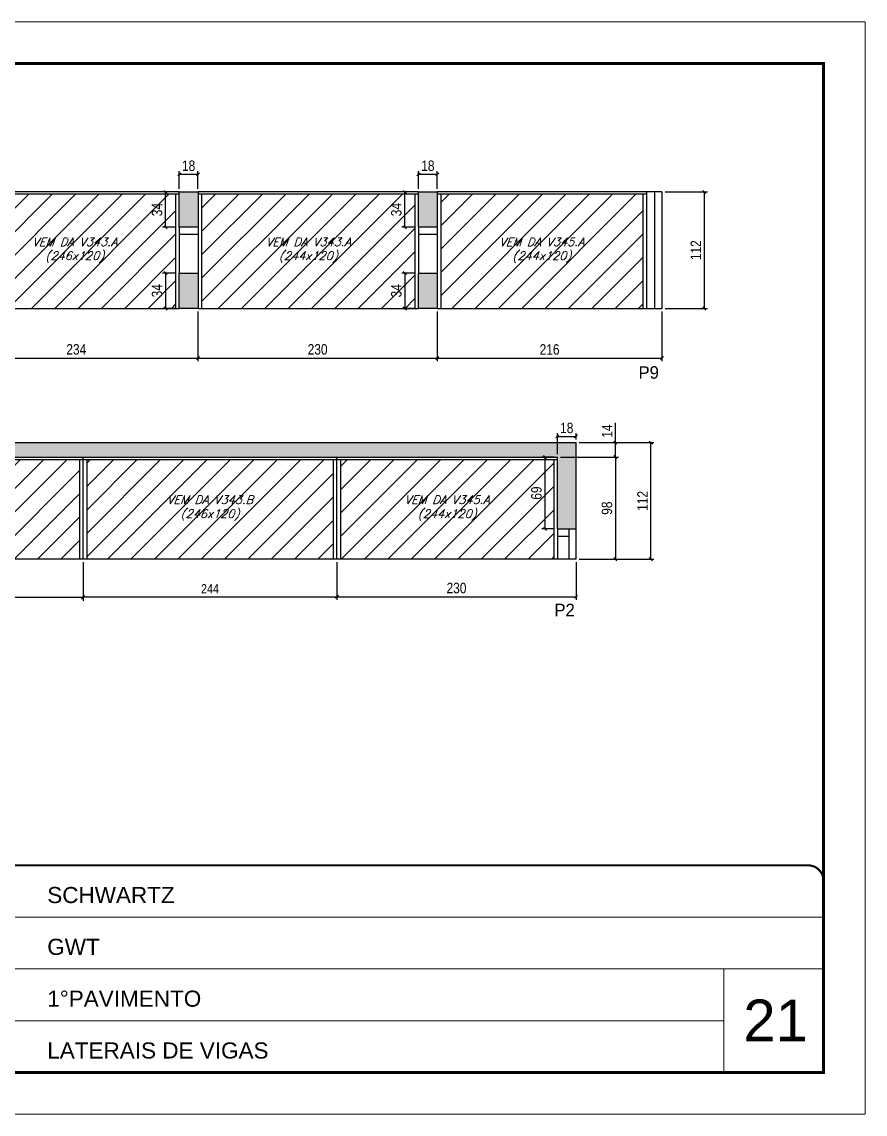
# Model space of a CAD drawing. Extents: x 13154 to 22413, y 1253 to 30260.
# Drawn here: x 13829 to 14639, y 23076 to 24126 of the extents above; entities that cross this region are included whole.
import ezdxf

# ---------------------------------------------------------------- set-up
doc = ezdxf.new("R2010")
doc.units = 0
doc.linetypes.add('CONTINUO', pattern=[0])
doc.linetypes.add('DASHED', pattern=[0.75, 0.5, -0.25])
for name, color, linetype in [('5', 5, 'Continuous'), ('COTA', 241, 'Continuous'), ('Painéis', 200, 'Continuous'), ('SARR_2.2x7', 40, 'Continuous'), ('SARR_3.5x7', 81, 'Continuous'), ('texto', 7, 'Continuous')]:
    doc.layers.add(name, color=color, linetype=linetype)
for name, color, linetype, lineweight in [('CARIMBO', 255, 'Continuous', 9), ('Folhas', 255, 'Continuous', 9), ('Hachura', 251, 'Continuous', 9), ('SARRAFO DE PRESSAO', 251, 'DASHED', 9)]:
    doc.layers.add(name, color=color, linetype=linetype, lineweight=lineweight)
doc.styles.add('ARIAL', font='arial.ttf')
doc.styles.add('COTA TECNICA', font='techl___.ttf', dxfattribs={"height": 10})
doc.styles.add('COTA TECNICA-50', font='techl___.ttf', dxfattribs={"height": 9})
doc.styles.add('Romans', font='romans.shx')
doc.styles.add('ROMAS860', font='ROMAS860.SHX')
doc.dimstyles.new('COTA PAINEL-50', dxfattribs={"dimtxt": 9, "dimasz": 3, "dimexe": 3, "dimexo": 3, "dimgap": 3, "dimtad": 1, "dimdec": 1, "dimzin": 12, "dimdsep": 46, "dimtxsty": 'COTA TECNICA-50', "dimblk1": 'OBLIQUE', "dimblk2": 'OBLIQUE', "dimsah": 1, "dimcen": 0.9, "dimclrd": 4, "dimclre": 4, "dimclrt": 240, "dimadec": 1, "dimazin": 3, "dimtfac": 1, "dimtdec": 1, "dimtmove": 0, "dimatfit": 3, "dimfxl": 1, "dimtolj": 1, "dimtzin": 12, "dimarcsym": 0})
doc.dimstyles.new('PAINEL', dxfattribs={"dimtxt": 10, "dimasz": 3, "dimexe": 3, "dimexo": 3, "dimgap": 3, "dimtad": 1, "dimdec": 1, "dimzin": 12, "dimdsep": 46, "dimtxsty": 'COTA TECNICA', "dimblk1": 'OBLIQUE', "dimblk2": 'OBLIQUE', "dimsah": 1, "dimcen": 0.9, "dimclrd": 4, "dimclre": 4, "dimclrt": 240, "dimadec": 1, "dimazin": 3, "dimtfac": 1, "dimtdec": 1, "dimtmove": 0, "dimatfit": 3, "dimfxl": 1, "dimtolj": 1, "dimtzin": 12, "dimarcsym": 0})

# ---------------------------------------------------------------- blocks, each defined once
blk = doc.blocks.new('9999999999')
at = {"color": 30, "linetype": 'CONTINUO'}
for p, q in [((98564.6, 34379.6), (99584, 34379.6)), ((98564.6, 34329.8), (99488, 34329.8)), ((99584, 34329.8), (99488, 34329.8)), ((99488, 34329.8), (99488, 34230.2)), ((98564.6, 34280), (99488, 34280))]:
    blk.add_line(p, q, dxfattribs=at)
at = {"color": 30, "linetype": 'CONTINUO', "const_width": 2}
blk.add_lwpolyline([(99584, 34230.2), (99584, 34414.4, 0.414214), (99569, 34429.4), (98229, 34429.4, 0.414214), (98214, 34414.4), (98214, 34245.2, 0.414214), (98229, 34230.2), (99584, 34230.2)], format="xyb", dxfattribs=at)
at = {"layer": 'Folhas'}
blk.add_lwpolyline([(98139, 34190.2), (99624, 34190.2), (99624, 35240.2), (98139, 35240.2)], close=True, dxfattribs=at)
at = {"layer": 'Folhas', "color": 30, "const_width": 3}
blk.add_lwpolyline([(98214, 34230.2), (99584, 34230.2), (99584, 35200.2), (98214, 35200.2)], close=True, dxfattribs=at)
at = {"color": 7, "linetype": 'Continuous', "ltscale": 5, "style": 'ARIAL'}
for s, height, p in [('SCHWARTZ', 15.48, (98837.7, 34393.1)), ('GWT', 15.48, (98837.7, 34343.3)), ('1°PAVIMENTO', 15.483, (98837.7, 34293.5)), ('LATERAIS DE VIGAS', 15.483, (98837.7, 34243.7))]:
    blk.add_text(s, height=height, dxfattribs=at).set_placement(p)
blk = doc.blocks.new('_Oblique')
at = {"color": 0, "linetype": 'ByBlock', "lineweight": -2}
blk.add_line((-0.5, -0.5), (0.5, 0.5), dxfattribs=at)
blk = doc.blocks.new('*D1597')
at = {"layer": 'COTA', "color": 4, "linetype": 'ByBlock', "lineweight": -2, "transparency": 16777216}
for p, q in [((13764, 23847.8), (13764, 23800.1)), ((13998, 23847.8), (13998, 23800.1)), ((13764, 23803.1), (13998, 23803.1))]:
    blk.add_line(p, q, dxfattribs=at)
at = {"layer": 'Defpoints', "color": 0, "linetype": 'ByBlock', "transparency": 16777216}
for p in [(13764, 23850.8), (13998, 23850.8), (13998, 23803.1)]:
    blk.add_point(p, dxfattribs=at)
at = {"layer": 'COTA', "color": 4, "linetype": 'ByBlock', "lineweight": -2, "transparency": 16777216, "xscale": 3, "yscale": 3, "zscale": 3, "rotation": 180}
blk.add_blockref('_Oblique', (13764, 23803.1), dxfattribs=at)
at = {"layer": 'COTA', "color": 4, "linetype": 'ByBlock', "lineweight": -2, "transparency": 16777216, "xscale": 3, "yscale": 3, "zscale": 3}
blk.add_blockref('_Oblique', (13998, 23803.1), dxfattribs=at)
at = {"layer": 'COTA', "color": 240, "linetype": 'ByBlock', "transparency": 16777216, "insert": (13881, 23811.4), "char_height": 10, "attachment_point": 5, "style": 'COTA TECNICA'}
blk.add_mtext('\\A1;234', dxfattribs=at)
blk = doc.blocks.new('*D1598')
at = {"layer": 'COTA', "color": 4, "linetype": 'ByBlock', "lineweight": -2, "transparency": 16777216}
for p, q in [((13998, 23847.8), (13998, 23800.1)), ((14228, 23847.8), (14228, 23800.1)), ((13998, 23803.1), (14228, 23803.1))]:
    blk.add_line(p, q, dxfattribs=at)
at = {"layer": 'Defpoints', "color": 0, "linetype": 'ByBlock', "transparency": 16777216}
for p in [(13998, 23850.8), (14228, 23850.8), (14228, 23803.1)]:
    blk.add_point(p, dxfattribs=at)
at = {"layer": 'COTA', "color": 4, "linetype": 'ByBlock', "lineweight": -2, "transparency": 16777216, "xscale": 3, "yscale": 3, "zscale": 3, "rotation": 180}
blk.add_blockref('_Oblique', (13998, 23803.1), dxfattribs=at)
at = {"layer": 'COTA', "color": 4, "linetype": 'ByBlock', "lineweight": -2, "transparency": 16777216, "xscale": 3, "yscale": 3, "zscale": 3}
blk.add_blockref('_Oblique', (14228, 23803.1), dxfattribs=at)
at = {"layer": 'COTA', "color": 240, "linetype": 'ByBlock', "transparency": 16777216, "insert": (14113, 23811.4), "char_height": 10, "attachment_point": 5, "style": 'COTA TECNICA'}
blk.add_mtext('\\A1;230', dxfattribs=at)
blk = doc.blocks.new('*D1599')
at = {"layer": 'COTA', "color": 4, "linetype": 'ByBlock', "lineweight": -2, "transparency": 16777216}
for p, q in [((13977, 23962.8), (13963.9, 23962.8)), ((13966.9, 23928.8), (13966.9, 23962.8)), ((13977, 23928.8), (13963.9, 23928.8))]:
    blk.add_line(p, q, dxfattribs=at)
at = {"layer": 'Defpoints', "color": 0, "linetype": 'ByBlock', "transparency": 16777216}
for p in [(13966.9, 23962.8), (13980, 23962.8), (13980, 23928.8)]:
    blk.add_point(p, dxfattribs=at)
at = {"layer": 'COTA', "color": 4, "linetype": 'ByBlock', "lineweight": -2, "transparency": 16777216, "xscale": 3, "yscale": 3, "zscale": 3}
for p, rotation in [((13966.9, 23962.8), 90), ((13966.9, 23928.8), 270)]:
    blk.add_blockref('_Oblique', p, dxfattribs=dict(at, rotation=rotation))
at = {"layer": 'COTA', "color": 240, "linetype": 'ByBlock', "transparency": 16777216, "insert": (13958.7, 23945.8), "char_height": 10, "attachment_point": 5, "rotation": 90, "style": 'COTA TECNICA'}
blk.add_mtext('\\A1;34', dxfattribs=at)
blk = doc.blocks.new('*D1600')
at = {"layer": 'COTA', "color": 4, "linetype": 'ByBlock', "lineweight": -2, "transparency": 16777216}
for p, q in [((13977, 23884.8), (13963.9, 23884.8)), ((13966.9, 23884.8), (13966.9, 23850.8)), ((13977, 23850.8), (13963.9, 23850.8))]:
    blk.add_line(p, q, dxfattribs=at)
at = {"layer": 'Defpoints', "color": 0, "linetype": 'ByBlock', "transparency": 16777216}
for p in [(13980, 23884.8), (13966.9, 23850.8), (13980, 23850.8)]:
    blk.add_point(p, dxfattribs=at)
at = {"layer": 'COTA', "color": 4, "linetype": 'ByBlock', "lineweight": -2, "transparency": 16777216, "xscale": 3, "yscale": 3, "zscale": 3}
for p, rotation in [((13966.9, 23884.8), 90), ((13966.9, 23850.8), 270)]:
    blk.add_blockref('_Oblique', p, dxfattribs=dict(at, rotation=rotation))
at = {"layer": 'COTA', "color": 240, "linetype": 'ByBlock', "transparency": 16777216, "insert": (13958.7, 23867.8), "char_height": 10, "attachment_point": 5, "rotation": 90, "style": 'COTA TECNICA'}
blk.add_mtext('\\A1;34', dxfattribs=at)
blk = doc.blocks.new('*D1601')
at = {"layer": 'COTA', "color": 4, "linetype": 'ByBlock', "lineweight": -2, "transparency": 16777216}
for p, q in [((13980, 23965.8), (13980, 23982.8)), ((13998, 23965.8), (13998, 23982.8)), ((13980, 23979.8), (13998, 23979.8))]:
    blk.add_line(p, q, dxfattribs=at)
at = {"layer": 'Defpoints', "color": 0, "linetype": 'ByBlock', "transparency": 16777216}
for p in [(13998, 23979.8), (13980, 23962.8), (13998, 23962.8)]:
    blk.add_point(p, dxfattribs=at)
at = {"layer": 'COTA', "color": 4, "linetype": 'ByBlock', "lineweight": -2, "transparency": 16777216, "xscale": 3, "yscale": 3, "zscale": 3, "rotation": 180}
blk.add_blockref('_Oblique', (13980, 23979.8), dxfattribs=at)
at = {"layer": 'COTA', "color": 4, "linetype": 'ByBlock', "lineweight": -2, "transparency": 16777216, "xscale": 3, "yscale": 3, "zscale": 3}
blk.add_blockref('_Oblique', (13998, 23979.8), dxfattribs=at)
at = {"layer": 'COTA', "color": 240, "linetype": 'ByBlock', "transparency": 16777216, "insert": (13989, 23987.9), "char_height": 10, "attachment_point": 5, "style": 'COTA TECNICA'}
blk.add_mtext('\\A1;18', dxfattribs=at)
blk = doc.blocks.new('*D1602')
at = {"layer": 'COTA', "color": 4, "linetype": 'ByBlock', "lineweight": -2, "transparency": 16777216}
for p, q in [((14228, 23847.8), (14228, 23800.1)), ((14444, 23847.8), (14444, 23800.1)), ((14228, 23803.1), (14444, 23803.1))]:
    blk.add_line(p, q, dxfattribs=at)
at = {"layer": 'Defpoints', "color": 0, "linetype": 'ByBlock', "transparency": 16777216}
for p in [(14228, 23850.8), (14444, 23850.8), (14444, 23803.1)]:
    blk.add_point(p, dxfattribs=at)
at = {"layer": 'COTA', "color": 4, "linetype": 'ByBlock', "lineweight": -2, "transparency": 16777216, "xscale": 3, "yscale": 3, "zscale": 3, "rotation": 180}
blk.add_blockref('_Oblique', (14228, 23803.1), dxfattribs=at)
at = {"layer": 'COTA', "color": 4, "linetype": 'ByBlock', "lineweight": -2, "transparency": 16777216, "xscale": 3, "yscale": 3, "zscale": 3}
blk.add_blockref('_Oblique', (14444, 23803.1), dxfattribs=at)
at = {"layer": 'COTA', "color": 240, "linetype": 'ByBlock', "transparency": 16777216, "insert": (14336, 23811.3), "char_height": 10, "attachment_point": 5, "style": 'COTA TECNICA'}
blk.add_mtext('\\A1;216', dxfattribs=at)
blk = doc.blocks.new('*D1603')
at = {"layer": 'COTA', "color": 4, "linetype": 'ByBlock', "lineweight": -2, "transparency": 16777216}
for p, q in [((14207, 23962.8), (14193.9, 23962.8)), ((14196.9, 23928.8), (14196.9, 23962.8)), ((14207, 23928.8), (14193.9, 23928.8))]:
    blk.add_line(p, q, dxfattribs=at)
at = {"layer": 'Defpoints', "color": 0, "linetype": 'ByBlock', "transparency": 16777216}
for p in [(14196.9, 23962.8), (14210, 23962.8), (14210, 23928.8)]:
    blk.add_point(p, dxfattribs=at)
at = {"layer": 'COTA', "color": 4, "linetype": 'ByBlock', "lineweight": -2, "transparency": 16777216, "xscale": 3, "yscale": 3, "zscale": 3}
for p, rotation in [((14196.9, 23962.8), 90), ((14196.9, 23928.8), 270)]:
    blk.add_blockref('_Oblique', p, dxfattribs=dict(at, rotation=rotation))
at = {"layer": 'COTA', "color": 240, "linetype": 'ByBlock', "transparency": 16777216, "insert": (14188.7, 23945.8), "char_height": 10, "attachment_point": 5, "rotation": 90, "style": 'COTA TECNICA'}
blk.add_mtext('\\A1;34', dxfattribs=at)
blk = doc.blocks.new('*D1604')
at = {"layer": 'COTA', "color": 4, "linetype": 'ByBlock', "lineweight": -2, "transparency": 16777216}
for p, q in [((14207, 23884.8), (14193.9, 23884.8)), ((14196.9, 23884.8), (14196.9, 23850.8)), ((14207, 23850.8), (14193.9, 23850.8))]:
    blk.add_line(p, q, dxfattribs=at)
at = {"layer": 'Defpoints', "color": 0, "linetype": 'ByBlock', "transparency": 16777216}
for p in [(14210, 23884.8), (14196.9, 23850.8), (14210, 23850.8)]:
    blk.add_point(p, dxfattribs=at)
at = {"layer": 'COTA', "color": 4, "linetype": 'ByBlock', "lineweight": -2, "transparency": 16777216, "xscale": 3, "yscale": 3, "zscale": 3}
for p, rotation in [((14196.9, 23884.8), 90), ((14196.9, 23850.8), 270)]:
    blk.add_blockref('_Oblique', p, dxfattribs=dict(at, rotation=rotation))
at = {"layer": 'COTA', "color": 240, "linetype": 'ByBlock', "transparency": 16777216, "insert": (14188.7, 23867.8), "char_height": 10, "attachment_point": 5, "rotation": 90, "style": 'COTA TECNICA'}
blk.add_mtext('\\A1;34', dxfattribs=at)
blk = doc.blocks.new('*D1605')
at = {"layer": 'COTA', "color": 4, "linetype": 'ByBlock', "lineweight": -2, "transparency": 16777216}
for p, q in [((14210, 23965.8), (14210, 23982.8)), ((14228, 23965.8), (14228, 23982.8)), ((14210, 23979.8), (14228, 23979.8))]:
    blk.add_line(p, q, dxfattribs=at)
at = {"layer": 'Defpoints', "color": 0, "linetype": 'ByBlock', "transparency": 16777216}
for p in [(14228, 23979.8), (14210, 23962.8), (14228, 23962.8)]:
    blk.add_point(p, dxfattribs=at)
at = {"layer": 'COTA', "color": 4, "linetype": 'ByBlock', "lineweight": -2, "transparency": 16777216, "xscale": 3, "yscale": 3, "zscale": 3, "rotation": 180}
blk.add_blockref('_Oblique', (14210, 23979.8), dxfattribs=at)
at = {"layer": 'COTA', "color": 4, "linetype": 'ByBlock', "lineweight": -2, "transparency": 16777216, "xscale": 3, "yscale": 3, "zscale": 3}
blk.add_blockref('_Oblique', (14228, 23979.8), dxfattribs=at)
at = {"layer": 'COTA', "color": 240, "linetype": 'ByBlock', "transparency": 16777216, "insert": (14219, 23987.9), "char_height": 10, "attachment_point": 5, "style": 'COTA TECNICA'}
blk.add_mtext('\\A1;18', dxfattribs=at)
blk = doc.blocks.new('*D1606')
at = {"layer": 'COTA', "color": 4, "linetype": 'ByBlock', "lineweight": -2, "transparency": 16777216}
for p, q in [((14447, 23962.8), (14487.7, 23962.8)), ((14484.7, 23962.8), (14484.7, 23850.8)), ((14447, 23850.8), (14487.7, 23850.8))]:
    blk.add_line(p, q, dxfattribs=at)
at = {"layer": 'Defpoints', "color": 0, "linetype": 'ByBlock', "transparency": 16777216}
for p in [(14444, 23962.8), (14444, 23850.8), (14484.7, 23850.8)]:
    blk.add_point(p, dxfattribs=at)
at = {"layer": 'COTA', "color": 4, "linetype": 'ByBlock', "lineweight": -2, "transparency": 16777216, "xscale": 3, "yscale": 3, "zscale": 3}
for p, rotation in [((14484.7, 23962.8), 90), ((14484.7, 23850.8), 270)]:
    blk.add_blockref('_Oblique', p, dxfattribs=dict(at, rotation=rotation))
at = {"layer": 'COTA', "color": 240, "linetype": 'ByBlock', "transparency": 16777216, "insert": (14476.6, 23906.8), "char_height": 10, "attachment_point": 5, "rotation": 90, "style": 'COTA TECNICA'}
blk.add_mtext('\\A1;112', dxfattribs=at)
blk = doc.blocks.new('*D1607')
at = {"layer": 'COTA', "color": 4, "linetype": 'ByBlock', "lineweight": -2, "transparency": 16777216}
for p, q in [((13887.5, 23606.8), (13887.5, 23570.7)), ((14131.5, 23606.8), (14131.5, 23570.7)), ((13887.5, 23573.7), (14131.5, 23573.7))]:
    blk.add_line(p, q, dxfattribs=at)
at = {"layer": 'Defpoints', "color": 0, "linetype": 'ByBlock', "transparency": 16777216}
for p in [(13887.5, 23609.8), (14131.5, 23609.8), (14131.5, 23573.7)]:
    blk.add_point(p, dxfattribs=at)
at = {"layer": 'COTA', "color": 4, "linetype": 'ByBlock', "lineweight": -2, "transparency": 16777216, "xscale": 3, "yscale": 3, "zscale": 3, "rotation": 180}
blk.add_blockref('_Oblique', (13887.5, 23573.7), dxfattribs=at)
at = {"layer": 'COTA', "color": 4, "linetype": 'ByBlock', "lineweight": -2, "transparency": 16777216, "xscale": 3, "yscale": 3, "zscale": 3}
blk.add_blockref('_Oblique', (14131.5, 23573.7), dxfattribs=at)
at = {"layer": 'COTA', "color": 240, "linetype": 'ByBlock', "transparency": 16777216, "insert": (14009.5, 23581.3), "char_height": 9, "attachment_point": 5, "style": 'COTA TECNICA-50'}
blk.add_mtext('\\A1;244', dxfattribs=at)
blk = doc.blocks.new('*D1609')
at = {"layer": 'COTA', "color": 4, "linetype": 'ByBlock', "lineweight": -2, "transparency": 16777216}
for p, q in [((13643.5, 23606.8), (13643.5, 23569.8)), ((13887.5, 23606.8), (13887.5, 23569.8)), ((13887.5, 23572.8), (13643.5, 23572.8))]:
    blk.add_line(p, q, dxfattribs=at)
at = {"layer": 'Defpoints', "color": 0, "linetype": 'ByBlock', "transparency": 16777216}
for p in [(13643.5, 23609.8), (13887.5, 23609.8), (13643.5, 23572.8)]:
    blk.add_point(p, dxfattribs=at)
at = {"layer": 'COTA', "color": 4, "linetype": 'ByBlock', "lineweight": -2, "transparency": 16777216, "xscale": 3, "yscale": 3, "zscale": 3, "rotation": 180}
blk.add_blockref('_Oblique', (13643.5, 23572.8), dxfattribs=at)
at = {"layer": 'COTA', "color": 4, "linetype": 'ByBlock', "lineweight": -2, "transparency": 16777216, "xscale": 3, "yscale": 3, "zscale": 3}
blk.add_blockref('_Oblique', (13887.5, 23572.8), dxfattribs=at)
at = {"layer": 'COTA', "color": 240, "linetype": 'ByBlock', "transparency": 16777216, "insert": (13765.5, 23580.9), "char_height": 10, "attachment_point": 5, "style": 'COTA TECNICA'}
blk.add_mtext('\\A1;244', dxfattribs=at)
blk = doc.blocks.new('*D1610')
at = {"layer": 'COTA', "color": 4, "linetype": 'ByBlock', "lineweight": -2, "transparency": 16777216}
for p, q in [((14131.5, 23606.8), (14131.5, 23570.7)), ((14361.5, 23606.8), (14361.5, 23570.7)), ((14131.5, 23573.7), (14361.5, 23573.7))]:
    blk.add_line(p, q, dxfattribs=at)
at = {"layer": 'Defpoints', "color": 0, "linetype": 'ByBlock', "transparency": 16777216}
for p in [(14131.5, 23609.8), (14361.5, 23609.8), (14361.5, 23573.7)]:
    blk.add_point(p, dxfattribs=at)
at = {"layer": 'COTA', "color": 4, "linetype": 'ByBlock', "lineweight": -2, "transparency": 16777216, "xscale": 3, "yscale": 3, "zscale": 3, "rotation": 180}
blk.add_blockref('_Oblique', (14131.5, 23573.7), dxfattribs=at)
at = {"layer": 'COTA', "color": 4, "linetype": 'ByBlock', "lineweight": -2, "transparency": 16777216, "xscale": 3, "yscale": 3, "zscale": 3}
blk.add_blockref('_Oblique', (14361.5, 23573.7), dxfattribs=at)
at = {"layer": 'COTA', "color": 240, "linetype": 'ByBlock', "transparency": 16777216, "insert": (14246.5, 23582), "char_height": 10, "attachment_point": 5, "style": 'COTA TECNICA'}
blk.add_mtext('\\A1;230', dxfattribs=at)
blk = doc.blocks.new('*D1608')
at = {"layer": 'COTA', "color": 4, "linetype": 'ByBlock', "lineweight": -2, "transparency": 16777216}
for p, q in [((14346.5, 23707.8), (14402.3, 23707.8)), ((14399.3, 23707.8), (14399.3, 23609.8)), ((14364.5, 23609.8), (14402.3, 23609.8))]:
    blk.add_line(p, q, dxfattribs=at)
at = {"layer": 'Defpoints', "color": 0, "linetype": 'ByBlock', "transparency": 16777216}
for p in [(14343.5, 23707.8), (14361.5, 23609.8), (14399.3, 23609.8)]:
    blk.add_point(p, dxfattribs=at)
at = {"layer": 'COTA', "color": 4, "linetype": 'ByBlock', "lineweight": -2, "transparency": 16777216, "xscale": 3, "yscale": 3, "zscale": 3}
for p, rotation in [((14399.3, 23707.8), 90), ((14399.3, 23609.8), 270)]:
    blk.add_blockref('_Oblique', p, dxfattribs=dict(at, rotation=rotation))
at = {"layer": 'COTA', "color": 240, "linetype": 'ByBlock', "transparency": 16777216, "insert": (14391.2, 23658.8), "char_height": 10, "attachment_point": 5, "rotation": 90, "style": 'COTA TECNICA'}
blk.add_mtext('\\A1;98', dxfattribs=at)
blk = doc.blocks.new('*D1611')
at = {"layer": 'COTA', "color": 4, "linetype": 'ByBlock', "lineweight": -2, "transparency": 16777216}
for p, q in [((14364.5, 23721.8), (14436.3, 23721.8)), ((14433.3, 23609.8), (14433.3, 23721.8)), ((14364.5, 23609.8), (14436.3, 23609.8))]:
    blk.add_line(p, q, dxfattribs=at)
at = {"layer": 'Defpoints', "color": 0, "linetype": 'ByBlock', "transparency": 16777216}
for p in [(14361.5, 23721.8), (14433.3, 23721.8), (14361.5, 23609.8)]:
    blk.add_point(p, dxfattribs=at)
at = {"layer": 'COTA', "color": 4, "linetype": 'ByBlock', "lineweight": -2, "transparency": 16777216, "xscale": 3, "yscale": 3, "zscale": 3}
for p, rotation in [((14433.3, 23721.8), 90), ((14433.3, 23609.8), 270)]:
    blk.add_blockref('_Oblique', p, dxfattribs=dict(at, rotation=rotation))
at = {"layer": 'COTA', "color": 240, "linetype": 'ByBlock', "transparency": 16777216, "insert": (14425.3, 23665.8), "char_height": 10, "attachment_point": 5, "rotation": 90, "style": 'COTA TECNICA'}
blk.add_mtext('\\A1;112', dxfattribs=at)
blk = doc.blocks.new('*D1612')
at = {"layer": 'COTA', "color": 4, "lineweight": -2, "transparency": 16777216}
for p, q in [((14340.5, 23707.8), (14328.6, 23707.8)), ((14331.6, 23707.8), (14331.6, 23638.8)), ((14340.5, 23638.8), (14328.6, 23638.8))]:
    blk.add_line(p, q, dxfattribs=at)
at = {"layer": 'Defpoints', "color": 0, "transparency": 16777216}
for p in [(14343.5, 23707.8), (14331.6, 23638.8), (14343.5, 23638.8)]:
    blk.add_point(p, dxfattribs=at)
at = {"layer": 'COTA', "color": 4, "lineweight": -2, "transparency": 16777216, "xscale": 3, "yscale": 3, "zscale": 3}
for p, rotation in [((14331.6, 23707.8), 90), ((14331.6, 23638.8), 270)]:
    blk.add_blockref('_Oblique', p, dxfattribs=dict(at, rotation=rotation))
at = {"layer": 'COTA', "color": 240, "transparency": 16777216, "insert": (14323.4, 23673.3), "char_height": 10, "attachment_point": 5, "rotation": 90, "style": 'COTA TECNICA'}
blk.add_mtext('\\A1;69', dxfattribs=at)
blk = doc.blocks.new('*D1613')
at = {"layer": 'COTA', "color": 4, "lineweight": -2, "transparency": 16777216}
for p, q in [((14343.5, 23710.8), (14343.5, 23730.8)), ((14361.5, 23724.8), (14361.5, 23730.8)), ((14343.5, 23727.8), (14361.5, 23727.8))]:
    blk.add_line(p, q, dxfattribs=at)
at = {"layer": 'Defpoints', "color": 0, "transparency": 16777216}
for p in [(14361.5, 23727.8), (14361.5, 23721.8), (14343.5, 23707.8)]:
    blk.add_point(p, dxfattribs=at)
at = {"layer": 'COTA', "color": 4, "lineweight": -2, "transparency": 16777216, "xscale": 3, "yscale": 3, "zscale": 3, "rotation": 180}
blk.add_blockref('_Oblique', (14343.5, 23727.8), dxfattribs=at)
at = {"layer": 'COTA', "color": 4, "lineweight": -2, "transparency": 16777216, "xscale": 3, "yscale": 3, "zscale": 3}
blk.add_blockref('_Oblique', (14361.5, 23727.8), dxfattribs=at)
at = {"layer": 'COTA', "color": 240, "transparency": 16777216, "insert": (14352.5, 23735.9), "char_height": 10, "attachment_point": 5, "style": 'COTA TECNICA'}
blk.add_mtext('\\A1;18', dxfattribs=at)
blk = doc.blocks.new('*D1982')
at = {"layer": 'COTA', "color": 4, "lineweight": -2, "transparency": 16777216}
for p, q in [((14399.3, 23721.8), (14399.3, 23740.9)), ((14364.5, 23721.8), (14402.3, 23721.8)), ((14399.3, 23707.8), (14399.3, 23721.8)), ((14346.5, 23707.8), (14402.3, 23707.8))]:
    blk.add_line(p, q, dxfattribs=at)
at = {"layer": 'Defpoints', "color": 0, "transparency": 16777216}
for p in [(14361.5, 23721.8), (14399.3, 23721.8), (14343.5, 23707.8)]:
    blk.add_point(p, dxfattribs=at)
at = {"layer": 'COTA', "color": 4, "lineweight": -2, "transparency": 16777216, "xscale": 3, "yscale": 3, "zscale": 3}
for p, rotation in [((14399.3, 23721.8), 90), ((14399.3, 23707.8), 270)]:
    blk.add_blockref('_Oblique', p, dxfattribs=dict(at, rotation=rotation))
at = {"layer": 'COTA', "color": 240, "transparency": 16777216, "insert": (14391.3, 23732.9), "char_height": 10, "attachment_point": 5, "rotation": 90, "style": 'COTA TECNICA'}
blk.add_mtext('\\A1;14', dxfattribs=at)

msp = doc.modelspace()

# ---------------------------------------------------------------- hatches: boundary and pattern name
at = {"layer": 'COTA', "linetype": 'ByBlock'}
h = msp.add_hatch(dxfattribs=at)
h.set_pattern_fill('AR-CONC', color=256, scale=0.03)
h.set_pattern_definition([(50, (-120553.0605, -2842.236), (5.46554007, -0.47817257), [0.5715, -6.2865]), (355, (-120553.0605, -2842.236), (-1.05730264, 5.73170536), [0.4572, -5.02921753]), (100.4514447, (-120552.605, -2842.276), (4.40823741, 5.25353256), [0.48570026, -5.34270734]), (46.1842, (-120553.0605, -2840.712), (8.13237123, -1.26126984), [0.85725, -9.42975]), (96.6355576, (-120552.383, -2840.817), (7.122124, 7.42278374), [0.7285507, -8.01406824]), (351.184151, (-120553.0605, -2840.712), (7.122124, 7.42278374), [0.685799, -7.54379196]), (21, (-120552.2985, -2841.093), (4.54843174, -3.06795595), [0.5715, -6.2865]), (326, (-120552.2985, -2841.093), (1.85406085, 5.52563898), [0.4572, -5.0292]), (71.451445, (-120551.9195, -2841.349), (6.40249258, 2.45768307), [0.48570026, -5.34269813]), (37.5, (-120553.0605, -2842.2362), (0.092658098, 2.536651166), [0, -4.96824, 0, -5.1054, 0, -5.04825]), (7.5, (-120553.0605, -2842.2362), (2.004589875, 3.005417245), [0, -2.91084, 0, -4.85394, 0, -1.92405]), (327.5, (-120554.7598, -2842.2362), (4.067717855, -0.17186232), [0, -1.905, 0, -5.9436, 0, -7.8867]), (317.5, (-120555.5218, -2842.2362), (4.44387544, 0.76279473), [0, -2.4765, 0, -3.94716, 0, -5.6007])])
h.paths.add_polyline_path([(14228.02, 23962.8), (14210.02, 23962.8), (14210.02, 23928.8), (14228.02, 23928.8)])
h.paths.add_polyline_path([(13980.02, 23928.8), (13998.02, 23928.8), (13998.02, 23962.8), (13980.02, 23962.8)])
h.paths.add_polyline_path([(13980.02, 23850.8), (13998.02, 23850.8), (13998.02, 23884.8), (13980.02, 23884.8)])
h.paths.add_polyline_path([(14210.02, 23850.8), (14228.02, 23850.8), (14228.02, 23884.8), (14210.02, 23884.8)])
at = {"layer": 'COTA'}
h = msp.add_hatch(dxfattribs=at)
h.set_pattern_fill('AR-CONC', color=256, scale=0.03)
h.set_pattern_definition([(50, (-24.0336, 60.0498), (5.4655401, -0.4781726), [0.5715, -6.2865]), (355, (-24.0336, 60.05), (-1.0573026, 5.7317054), [0.4572, -5.0292175]), (100.451445, (-23.578, 60.01), (4.4082374, 5.2535326), [0.4857003, -5.3427073]), (46.1842, (-24.0336, 61.574), (8.1323712, -1.2612698), [0.85725, -9.42975]), (96.635558, (-23.356, 61.469), (7.122124, 7.4227837), [0.7285507, -8.0140682]), (351.18415, (-24.034, 61.574), (7.122124, 7.4227837), [0.685799, -7.543792]), (21, (-23.2716, 61.1928), (4.54843174, -3.06795595), [0.5715, -6.2865]), (326, (-23.2716, 61.193), (1.8540609, 5.525639), [0.4572, -5.0292]), (71.451445, (-22.8925, 60.937), (6.4024926, 2.4576831), [0.4857003, -5.3426981]), (37.5, (-24.0336, 60.0498), (0.0926581, 2.53665117), [0, -4.96824, 0, -5.1054, 0, -5.04825]), (7.5, (-24.0336, 60.0498), (2.00458988, 3.00541724), [0, -2.91084, 0, -4.85394, 0, -1.92405]), (327.5, (-25.7328, 60.0498), (4.06771786, -0.17186232), [0, -1.905, 0, -5.9436, 0, -7.8867]), (317.5, (-26.495, 60.0498), (4.44387544, 0.76279473), [0, -2.4765, 0, -3.94716, 0, -5.6007])])
h.paths.add_polyline_path([(14343.52, 23638.83), (14361.52, 23638.83), (14361.52, 23721.83), (13643.52, 23721.83), (13643.52, 23707.83), (14343.52, 23707.83)])
at = {"layer": 'Hachura', "linetype": 'ByBlock'}
h = msp.add_hatch(dxfattribs=at)
h.set_pattern_fill('ANSI31', color=256, scale=5)
h.paths.add_polyline_path([(13976.52, 23850.8), (13976.52, 23960.6), (13782.52, 23960.6), (13782.52, 23850.8)])
h.paths.add_polyline_path([(14206.52, 23850.8), (14206.52, 23960.6), (14001.52, 23960.6), (14001.52, 23850.8)])
h.paths.add_polyline_path([(14425.52, 23850.8), (14425.52, 23960.6), (14231.52, 23960.6), (14231.52, 23850.8)])
h.paths.add_polyline_path([(14340.02, 23609.83), (14340.02, 23705.63), (14135.02, 23705.63), (14135.02, 23609.83)])
h.paths.add_polyline_path([(14128.02, 23705.63), (13891.02, 23705.63), (13891.02, 23609.83), (14128.02, 23609.83)])
h.paths.add_polyline_path([(13662.02, 23705.63), (13662.02, 23609.83), (13884.02, 23609.83), (13884.02, 23705.63)])

# ---------------------------------------------------------------- linework, layer by layer
at = {"layer": 'COTA', "linetype": 'ByBlock'}
for p, q in [((13980.02, 23962.8), (13998.02, 23962.8)), ((14210.02, 23962.8), (14228.02, 23962.8)), ((13980.02, 23928.8), (13980.02, 23884.8)), ((14210.02, 23928.8), (14210.02, 23884.8)), ((13998.02, 23850.8), (13980.02, 23850.8)), ((14228.02, 23850.8), (14210.02, 23850.8)), ((13643.52, 23721.83), (14361.52, 23721.83)), ((14361.52, 23638.83), (14361.52, 23721.83))]:
    msp.add_line(p, q, dxfattribs=at)
at = {"layer": 'COTA'}
msp.add_line((14343.52, 23638.83), (14343.52, 23609.83), dxfattribs=at)
at = {"layer": 'Painéis', "linetype": 'Continuous'}
for p, q in [((13980.02, 23962.8), (13764.02, 23962.8)), ((13980.02, 23928.8), (13980.02, 23962.8)), ((13998.02, 23962.8), (13998.02, 23928.8)), ((14210.02, 23962.8), (13998.02, 23962.8)), ((14210.02, 23928.8), (14210.02, 23962.8)), ((14228.02, 23962.8), (14228.02, 23928.8)), ((14444.02, 23962.8), (14228.02, 23962.8)), ((14444.02, 23962.8), (14444.02, 23850.8)), ((13998.02, 23928.8), (13980.02, 23928.8)), ((13998.02, 23928.8), (13998.02, 23850.8)), ((14228.02, 23928.8), (14210.02, 23928.8)), ((14228.02, 23928.8), (14228.02, 23850.8)), ((13980.02, 23850.8), (13980.02, 23884.8)), ((13980.02, 23884.8), (13998.02, 23884.8)), ((14210.02, 23850.8), (14210.02, 23884.8)), ((14210.02, 23884.8), (14228.02, 23884.8)), ((13764.02, 23850.8), (13980.02, 23850.8)), ((13998.02, 23850.8), (14210.02, 23850.8)), ((14228.02, 23850.8), (14444.02, 23850.8)), ((13643.52, 23707.83), (14343.52, 23707.83)), ((13887.52, 23609.83), (13887.52, 23707.83)), ((14131.52, 23609.83), (14131.52, 23707.83)), ((14343.52, 23638.83), (14343.52, 23707.83)), ((14343.52, 23638.83), (14361.52, 23638.83)), ((14361.52, 23609.83), (14361.52, 23638.83)), ((14361.52, 23609.83), (13643.52, 23609.83))]:
    msp.add_line(p, q, dxfattribs=at)
at = {"layer": 'SARR_2.2x7', "linetype": 'Continuous'}
for p, q in [((14437.02, 23962.8), (14437.02, 23850.8)), ((13980.02, 23960.6), (13779.02, 23960.6)), ((14210.02, 23960.6), (13998.02, 23960.6)), ((14429.02, 23960.6), (14228.02, 23960.6)), ((13998.02, 23921.8), (13980.02, 23921.8)), ((14228.02, 23921.8), (14210.02, 23921.8)), ((13658.52, 23705.63), (13887.52, 23705.63)), ((13887.52, 23705.63), (14131.52, 23705.63)), ((14131.52, 23705.63), (14343.52, 23705.63)), ((14354.52, 23638.83), (14354.52, 23609.83)), ((14343.52, 23631.83), (14354.52, 23631.83))]:
    msp.add_line(p, q, dxfattribs=at)
at = {"layer": 'SARR_3.5x7'}
for p, q in [((14429.02, 23962.8), (14429.02, 23850.8)), ((13976.52, 23960.6), (13976.52, 23850.8)), ((14001.52, 23960.6), (14001.52, 23850.8)), ((14206.52, 23960.6), (14206.52, 23850.8)), ((14231.52, 23960.6), (14231.52, 23850.8)), ((14425.52, 23960.6), (14425.52, 23850.8)), ((13884.02, 23705.63), (13884.02, 23609.83)), ((13891.02, 23705.63), (13891.02, 23609.83)), ((14128.02, 23705.63), (14128.02, 23609.83)), ((14135.02, 23705.63), (14135.02, 23609.83)), ((14340.02, 23705.63), (14340.02, 23609.83))]:
    msp.add_line(p, q, dxfattribs=at)

# ---------------------------------------------------------------- block references
at = {"layer": 'SARRAFO DE PRESSAO', "color": 6, "linetype": 'ByBlock'}
msp.add_blockref('9999999999', (-84984.6, -11113.91), dxfattribs=at)

# ---------------------------------------------------------------- texts
at = {"layer": '5', "linetype": 'Continuous', "style": 'ROMAS860'}
for s, p in [('P9', (14421.48, 23783.25)), ('P2', (14340.63, 23554.94))]:
    msp.add_text(s, height=12, rotation=359.99996, dxfattribs=at).set_placement(p)
at = {"layer": 'CARIMBO', "style": 'ARIAL'}
msp.add_text('21', height=40, dxfattribs=at).set_placement((14522.24, 23146.44))
at = {"layer": 'texto', "color": 2, "char_height": 8, "attachment_point": 5, "style": 'Romans'}
for s, insert in [('{\\Q19;\\C256;VEM DA V343.A^J(246x120)}', (13879.52, 23906.8)), ('{\\Q19;\\C256;VEM DA V343.A^J(244x120)}', (14104.02, 23906.8)), ('{\\Q19;\\C256;VEM DA V345.A^J(244x120)}', (14328.52, 23906.8)), ('{\\Q19;\\C256;VEM DA V343.B^J(246x120)}', (14009.52, 23658.83)), ('{\\Q19;\\C256;VEM DA V345.A^J(244x120)}', (14237.52, 23658.83))]:
    msp.add_mtext(s, dxfattribs=dict(at, insert=insert))

# ---------------------------------------------------------------- dimensions: what is measured, and where the dimension line sits
at = {"layer": 'COTA', "linetype": 'ByBlock'}
for base, p1, p2, picture, middle in [((13998.02, 23979.79), (13980.02, 23962.8), (13998.02, 23962.8), '*D1601', (13989.02, 23987.88)), ((14228.02, 23979.79), (14210.02, 23962.8), (14228.02, 23962.8), '*D1605', (14219.02, 23987.88)), ((13998.02, 23803.15), (13764.02, 23850.8), (13998.02, 23850.8), '*D1597', (13881.02, 23811.37)), ((14228.02, 23803.15), (13998.02, 23850.8), (14228.02, 23850.8), '*D1598', (14113.02, 23811.37)), ((14444.02, 23803.15), (14228.02, 23850.8), (14444.02, 23850.8), '*D1602', (14336.02, 23811.25)), ((14361.52, 23573.74), (14131.52, 23609.83), (14361.52, 23609.83), '*D1610', (14246.52, 23581.96))]:
    dim = msp.add_linear_dim(base=base, p1=p1, p2=p2, dimstyle='PAINEL', dxfattribs=at)
    dim.commit()
    dim.dimension.update_dxf_attribs({"geometry": picture, "text_midpoint": middle})
for base, p1, p2, angle, picture, middle in [((13966.91, 23962.8), (13980.02, 23928.8), (13980.02, 23962.8), 90, '*D1599', (13958.69, 23945.8)), ((14196.91, 23962.8), (14210.02, 23928.8), (14210.02, 23962.8), 90, '*D1603', (14188.69, 23945.8)), ((14484.68, 23850.8), (14444.02, 23962.8), (14444.02, 23850.8), 90, '*D1606', (14476.62, 23906.8)), ((13966.91, 23850.8), (13980.02, 23884.8), (13980.02, 23850.8), 90, '*D1600', (13958.69, 23867.8)), ((14196.91, 23850.8), (14210.02, 23884.8), (14210.02, 23850.8), 90, '*D1604', (14188.69, 23867.8)), ((14433.34, 23721.83), (14361.52, 23609.83), (14361.52, 23721.83), 90, '*D1611', (14425.28, 23665.83)), ((14399.34, 23609.83), (14343.52, 23707.83), (14361.52, 23609.83), 90, '*D1608', (14391.24, 23658.83)), ((13643.52, 23572.84), (13887.52, 23609.83), (13643.52, 23609.83), 180, '*D1609', (13765.52, 23580.91))]:
    dim = msp.add_linear_dim(base=base, p1=p1, p2=p2, angle=angle, dimstyle='PAINEL', dxfattribs=at)
    dim.commit()
    dim.dimension.update_dxf_attribs({"geometry": picture, "text_midpoint": middle})
at = {"layer": 'COTA'}
dim = msp.add_linear_dim(base=(14361.52, 23727.85), p1=(14343.52, 23707.83), p2=(14361.52, 23721.83), dimstyle='PAINEL', dxfattribs=at)
dim.commit()
dim.dimension.update_dxf_attribs({"geometry": '*D1613', "text_midpoint": (14352.52, 23735.94)})
for base, p2, picture, middle in [((14399.34, 23721.83), (14361.52, 23721.83), '*D1982', (14391.27, 23732.89)), ((14331.57, 23638.83), (14343.52, 23638.83), '*D1612', (14323.44, 23673.33))]:
    dim = msp.add_linear_dim(base=base, p1=(14343.52, 23707.83), p2=p2, angle=90, dimstyle='PAINEL', dxfattribs=at)
    dim.commit()
    dim.dimension.update_dxf_attribs({"geometry": picture, "text_midpoint": middle})
at = {"layer": 'COTA', "linetype": 'ByBlock'}
dim = msp.add_linear_dim(base=(14131.52, 23573.74), p1=(13887.52, 23609.83), p2=(14131.52, 23609.83), angle=180, dimstyle='COTA PAINEL-50', override={"dimarcsym": 1}, dxfattribs=at)
dim.commit()
dim.dimension.update_dxf_attribs({"geometry": '*D1607', "text_midpoint": (14009.52, 23581.31)})

doc.saveas('drawing.dxf')
